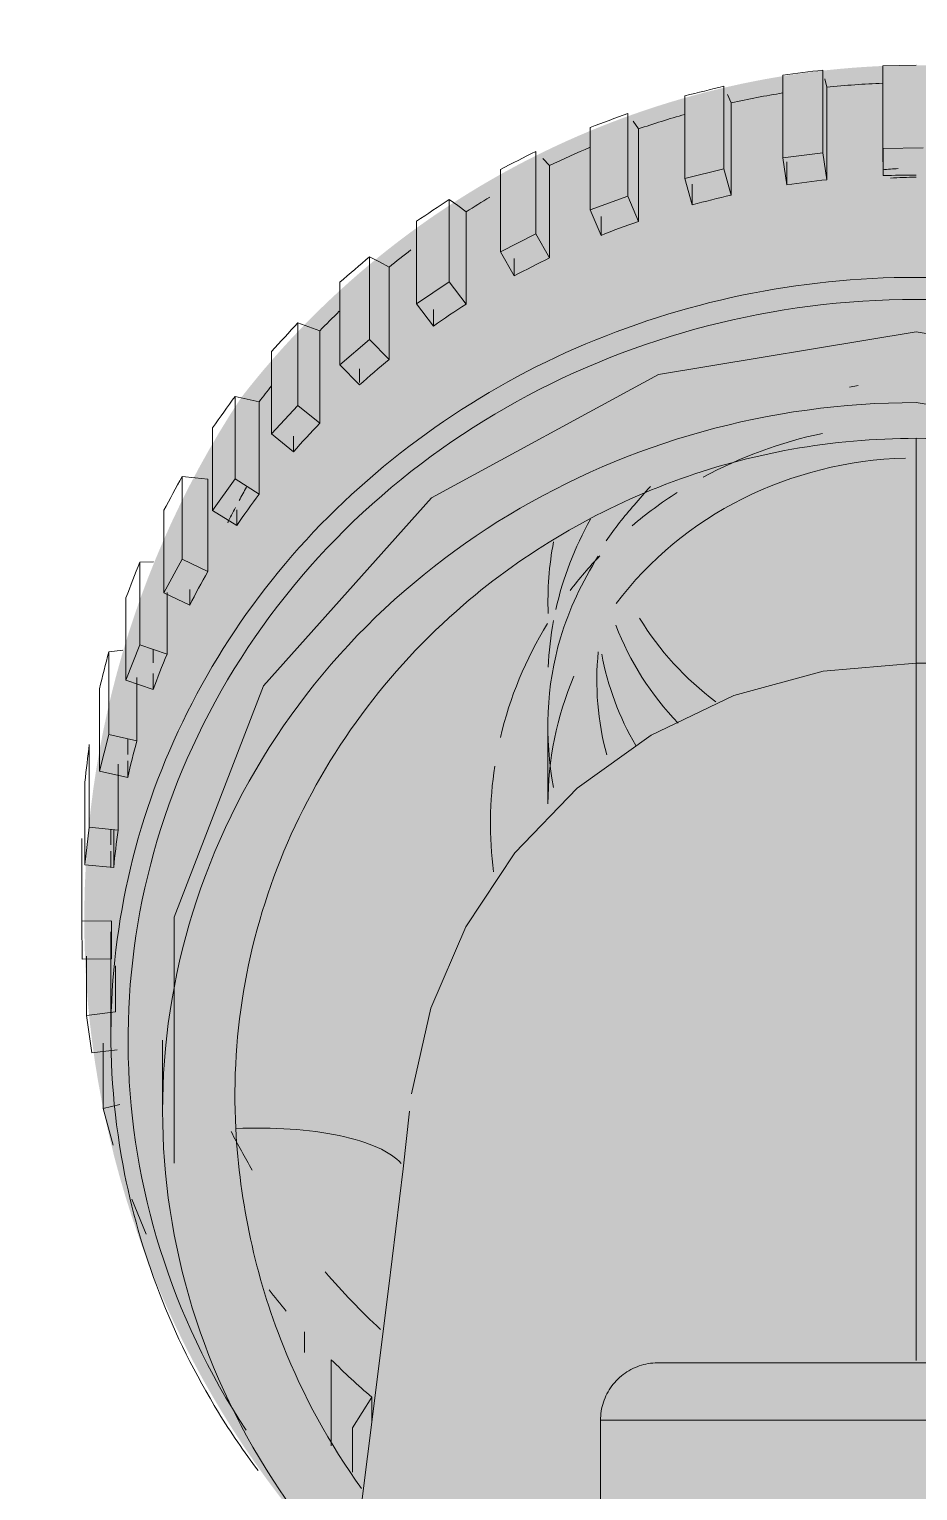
# Model space of a CAD drawing. Extents: x 100 to 738, y -85 to 470.
# Drawn here: x 621.86195 to 621.8774, y 455.07214 to 455.09755 of the extents above; entities that cross this region are included whole.
import ezdxf

# ---------------------------------------------------------------- set-up
doc = ezdxf.new("R2010")
doc.units = 0
doc.layers.get('0').update_dxf_attribs({"linetype": 'CONTINUOUS'})
for name, color, linetype in [('0704-MOB-HTC', 251, 'CONTINUOUS'), ('ARQ-CON', 10, 'CONTINUOUS'), ('ARQ-MOB-HTC', 251, 'CONTINUOUS'), ('ARQ-SAN', 2, 'CONTINUOUS')]:
    doc.layers.add(name, color=color, linetype=linetype)
doc.layers.add('ARQ-HATCH-8 C', color=40, linetype='CONTINUOUS', true_color=0xfedb00)

# ---------------------------------------------------------------- blocks, each defined once
blk = doc.blocks.new('Tanque2')
at = {"layer": 'ARQ-MOB-HTC', "lineweight": 30}
h = blk.add_hatch(color=254, dxfattribs=at)
edge = h.paths.add_edge_path(flags=0)
edge.add_arc((0.1657322945246938, 0.0019122379161264), 0.014210996039828, 0, 360)
edge = h.paths.add_edge_path(flags=16)
edge.add_arc((0.1657322945246938, 0.0019122379161264), 0.0282819319788897, 0, 360)
edge = h.paths.add_edge_path()
edge.add_line((0.5011282043306718, -0.3150751603292831), (0, -0.315))
edge.add_line((0, -0.315), (0, 0.315))
edge.add_line((0, 0.315), (0.5020157262185388, 0.3149999999999999))
edge.add_arc((0.4983393634325262, 0.2768657823961228), 0.0383110192450453, 11.607215104782085, 84.49336762836782, ccw=False)
edge.add_arc((-1.775304780598271, 0.0271540433410626), 2.325463322596798, -0.6690483666727118, 6.355450288232419, ccw=False)
edge.add_arc((-1.775304780598265, -0.02715404334106), 2.325463322596792, -6.3554502882324755, 0.6690483666725981, ccw=False)
edge.add_arc((0.4983393634325252, -0.2768657823961225), 0.0383110192450459, 274.17452409468905, 348.39278489521934, ccw=False)
edge = h.paths.add_edge_path(flags=16)
edge.add_arc((-1.975304780598269, -0.0271540433410607), 2.294242668513294, 354.565787845626, 360.6690483666727)
edge.add_arc((-1.955304780598269, -0.0271540433410607), 2.294242668513294, 354.5423391737921, 360.6690483666727)
edge.add_arc((-1.935304780598269, -0.0271540433410607), 2.294242668513294, 354.5188900376467, 360.6690483666727)
edge.add_arc((-1.915304780598269, -0.0271540433410607), 2.294242668513294, 354.4954404332343, 360.6690483666727)
edge.add_arc((-1.895304780598269, -0.0271540433410607), 2.294242668513294, 354.4719903565988, 360.6690483666727)
edge.add_arc((-1.875304780598269, -0.0271540433410607), 2.294242668513294, 354.4485398037831, 360.6690483666727)
edge.add_arc((-1.855304780598269, -0.0271540433410607), 2.294242668513294, 354.4250887708297, 360.6690483666727)
edge.add_arc((-1.835304780598269, -0.0271540433410607), 2.294242668513294, 354.4016372537803, 360.6690483666727)
edge.add_arc((-1.815304780598269, -0.0271540433410608), 2.294242668513294, 354.3781852486757, 360.6690483666727)
edge.add_arc((-1.775304780598272, -0.02715404334106), 2.294242668513298, -5.8095359252595244, 0.6690483666725981, ccw=False)
edge.add_arc((0.4796859690376485, -0.2512631037923714), 0.0286430283321556, 267.62133732746645, 343.53456754539326, ccw=False)
edge.add_line((0.4784971810810467, -0.2798814520191804), (0.0736423847264416, -0.2608759720336975))
edge.add_arc((0.0796023391156143, -0.234697193973818), 0.0268486401337097, 203.5101793272402, 257.1744413180955, ccw=False)
edge.add_line((0.0549824256206561, -0.245407438440226), (0.0549824256206561, 0.2239869495074101))
edge.add_arc((0.0796023391156143, 0.2346971939738179), 0.0268486401337097, 82.54987443588328, 203.5101793272395, ccw=False)
edge.add_line((0.0830836174765786, 0.2613191807141595), (0.4784971810810468, 0.2798814520191803))
edge.add_arc((0.4796859690376486, 0.2512631037923713), 0.0286430283321555, 16.465432454606628, 92.3786626725335, ccw=False)
edge.add_arc((-1.775304780598261, 0.0271540433410603), 2.294242668513286, -0.6690483666725981, 5.8095359252595244, ccw=False)
edge.add_arc((-1.975304780598269, 0.0271540433410608), 2.294242668513294, 359.3309516333274, 365.4342121543741)
edge.add_arc((-1.955304780598269, 0.0271540433410608), 2.294242668513294, 359.3309516333274, 365.4576608262079)
edge.add_arc((-1.935304780598269, 0.0271540433410608), 2.294242668513294, 359.3309516333274, 365.4811099623533)
edge.add_arc((-1.915304780598269, 0.0271540433410608), 2.294242668513294, 359.3309516333274, 365.5045595667658)
edge.add_arc((-1.895304780598269, 0.0271540433410608), 2.294242668513294, 359.3309516333274, 365.5280096434013)
edge.add_arc((-1.875304780598269, 0.0271540433410608), 2.294242668513294, 359.3309516333274, 365.5514601962169)
edge.add_arc((-1.855304780598269, 0.0271540433410608), 2.294242668513294, 359.3309516333274, 365.5749112291703)
edge.add_arc((-1.835304780598269, 0.0271540433410608), 2.294242668513294, 359.3309516333274, 365.5983627462197)
edge.add_arc((-1.815304780598269, 0.0271540433410608), 2.294242668513294, 359.3309516333274, 365.6218147513243)
blk = doc.blocks.new('3600-00-FORCAS_ARMADAS-MAT-LAY-PROPOSTO$0$1235-1022-BB-AG_PCA_RELOGIO_E_EMP-TAG-MAT-LAYOUT-PROP-TERREO$0$2911-0-age-ceilandia-centro-pe-mat-layout-proposto$0$1821-18-BRB-AGE-SEF-PE-MAT-LAYOUT-PROPOSTA$0$ARQ_BRB_AGE_TOR_O FEMININO1')
at = {"layer": '0704-MOB-HTC'}
h = blk.add_hatch(color=255, dxfattribs=at)
h.dxf.hatch_style = 1
edge = h.paths.add_edge_path()
edge.add_line((-0.0250104413045493, -2.377e-13), (0.0250104413043652, -2.377e-13))
edge.add_line((0.0250104413043652, -2.377e-13), (0.0250104413043652, -0.0050356620103268))
edge.add_line((0.0250104413043652, -0.0050356620103268), (0.0240626300130319, -0.006430325994957))
edge.add_line((0.0240626300130319, -0.006430325994957), (0.0138757180156658, -0.010463625659141))
edge.add_line((0.0138757180156658, -0.010463625659141), (0.0117997772703049, -0.010463625659141))
edge.add_line((0.0117997772703049, -0.010463625659141), (0.0117997772703049, -0.0492314481000718))
edge.add_line((0.0117997772703049, -0.0492314481000718), (0.031916547148417, -0.0492314480998615))
edge.add_line((0.031916547148417, -0.0492314480998615), (0.0329109929776852, -0.0500773593193487))
edge.add_line((0.0329109929776852, -0.0500773593193487), (0.0329165471483271, -0.0591298774299355))
edge.add_line((0.0329165471483271, -0.0591298774299355), (0.031916547148417, -0.0602036409086007))
edge.add_line((0.031916547148417, -0.0602036409086007), (0.011666786647683, -0.0602036409088115))
edge.add_line((0.011666786647683, -0.0602036409088115), (0.0150834495269621, -0.0602036409088115))
edge.add_line((0.0150834495269621, -0.0602036409088115), (0.0099211931560318, -0.0839748078420904))
edge.add_arc((-0.0020110344113661, -0.0953310367476027), 0.0164724615548061, -33.4349410014114, 43.58317938271949, ccw=False)
edge.add_arc((-5.88698938437e-05, -0.0952648142042918), 0.0149227572498623, 216.9840700347336, 322.21886588877555, ccw=False)
edge.add_arc((0.0020594904139056, -0.0954295339104705), 0.0165755512910747, 136.2786843385037, 212.118288451413, ccw=False)
edge.add_line((-0.0099198273860462, -0.0839733196295309), (-0.0116670699109954, -0.0601926512846082))
edge.add_line((-0.0116670699109954, -0.0601926512846082), (-0.0319165471481192, -0.0602036409088128))
edge.add_line((-0.0319165471481192, -0.0602036409088128), (-0.0329019968782013, -0.0593736080517114))
edge.add_line((-0.0329019968782013, -0.0593736080517114), (-0.0329113523192892, -0.0501316346494429))
edge.add_line((-0.0329113523192892, -0.0501316346494429), (-0.0319165471481192, -0.0492314481000718))
edge.add_line((-0.0319165471481192, -0.0492314481000718), (-0.0117997772703049, -0.0492314481000718))
edge.add_line((-0.0117997772703049, -0.0492314481000718), (-0.0117997772703049, -0.010463625659141))
edge.add_line((-0.0117997772703049, -0.010463625659141), (-0.0138757180157579, -0.0104636256593515))
edge.add_line((-0.0138757180157579, -0.0104636256593515), (-0.0240626300131233, -0.0064303259947463))
edge.add_line((-0.0240626300131233, -0.0064303259947463), (-0.0249875469721802, -0.0052950053477229))
edge.add_line((-0.0249875469721802, -0.0052950053477229), (-0.0250104413045493, -2.377e-13))
at = {"layer": 'ARQ-HATCH-8 C'}
h = blk.add_hatch(dxfattribs=at)
h.set_pattern_fill('ANGLE', color=256)
h.set_pattern_definition([(0, (0, 0), (0, 6.985), [5.08, -1.905]), (90, (0, 0), (-6.985, 4e-16), [5.08, -1.905])])
edge = h.paths.add_edge_path()
edge.add_line((-0.0250104413045493, -2.377e-13), (0.0250104413043652, -2.377e-13))
edge.add_line((0.0250104413043652, -2.377e-13), (0.0250104413043652, -0.0050356620103268))
edge.add_line((0.0250104413043652, -0.0050356620103268), (0.0240626300130319, -0.006430325994957))
edge.add_line((0.0240626300130319, -0.006430325994957), (0.0138757180156658, -0.010463625659141))
edge.add_line((0.0138757180156658, -0.010463625659141), (0.0117997772703049, -0.010463625659141))
edge.add_line((0.0117997772703049, -0.010463625659141), (0.0117997772703049, -0.0492314481000718))
edge.add_line((0.0117997772703049, -0.0492314481000718), (0.031916547148417, -0.0492314480998615))
edge.add_line((0.031916547148417, -0.0492314480998615), (0.0329109929776852, -0.0500773593193487))
edge.add_line((0.0329109929776852, -0.0500773593193487), (0.0329165471483271, -0.0591298774299355))
edge.add_line((0.0329165471483271, -0.0591298774299355), (0.031916547148417, -0.0602036409086007))
edge.add_line((0.031916547148417, -0.0602036409086007), (0.011666786647683, -0.0602036409088115))
edge.add_line((0.011666786647683, -0.0602036409088115), (0.0150834495269621, -0.0602036409088115))
edge.add_line((0.0150834495269621, -0.0602036409088115), (0.0099211931560318, -0.0839748078420904))
edge.add_arc((0.0435753996288173, -0.0912833107128317), 0.0344386385840746, 167.7476289535256, 202.4006094277824)
edge.add_arc((-0.0001565576342671, -0.1093088669612614), 0.0128625745518012, -203.1976735042732, 22.400609427782513, ccw=False)
edge.add_arc((-0.0432962174904524, -0.0908212585621205), 0.0340716551406882, 336.8023264957267, 371.59464629419)
edge.add_line((-0.0099198273860462, -0.0839733196295309), (-0.0116670699109954, -0.0601926512846082))
edge.add_line((-0.0116670699109954, -0.0601926512846082), (-0.0319165471481192, -0.0602036409088128))
edge.add_line((-0.0319165471481192, -0.0602036409088128), (-0.0329019968782013, -0.0593736080517114))
edge.add_line((-0.0329019968782013, -0.0593736080517114), (-0.0329113523192892, -0.0501316346494429))
edge.add_line((-0.0329113523192892, -0.0501316346494429), (-0.0319165471481192, -0.0492314481000718))
edge.add_line((-0.0319165471481192, -0.0492314481000718), (-0.0117997772703049, -0.0492314481000718))
edge.add_line((-0.0117997772703049, -0.0492314481000718), (-0.0117997772703049, -0.010463625659141))
edge.add_line((-0.0117997772703049, -0.010463625659141), (-0.0138757180157579, -0.0104636256593515))
edge.add_line((-0.0138757180157579, -0.0104636256593515), (-0.0240626300131233, -0.0064303259947463))
edge.add_line((-0.0240626300131233, -0.0064303259947463), (-0.0249875469721802, -0.0052950053477229))
edge.add_line((-0.0249875469721802, -0.0052950053477229), (-0.0250104413045493, -2.377e-13))
at = {"lineweight": 9}
for p, q in [((0.0054860964042792, -0.0866340916527103), (0.005486096404277, -0.0654091065963302)), ((0.009795362057295, -0.0857337435884609), (0.0097953778528025, -0.0865062347887979)), ((0.0094634897774869, -0.0870363661494902), (0.0094635203681089, -0.0865890259069261)), ((-0.0054860964043696, -0.0866340916524992), (0, -0.0866340916524992)), ((0.0054860964043696, -0.0866340916524992), (0, -0.0866340916524992)), ((-0.0044860964043696, -0.0876340916524992), (0.0044860964043696, -0.0876340916524992)), ((0.0044860964043696, -0.0876340916524992), (0.0031721491885863, -0.0876340916524992)), ((0.0106343284364218, -0.088174925178875), (0.0106343584815665, -0.0878100004226422)), ((0.0136364969612519, -0.0904796191921348), (0.0133825511278542, -0.0898676034437041)), ((0.0139575282001516, -0.0914164422942447), (0.0141313851766894, -0.0920526934373299)), ((0.0130998081477932, -0.0932431860337121), (0.0130999375768869, -0.0920145423264288)), ((0.0141313851766894, -0.09205269343733), (0.0138406608042363, -0.0921228369213834)), ((0.0141313928506054, -0.0931899072152763), (0.0141313851766894, -0.09205269343733)), ((0.0143303260639213, -0.0930189734045971), (0.0138882660634647, -0.0930736617776442)), ((0.0144215758103307, -0.0936702430700177), (0.0143303260639213, -0.0930189734045971)), ((0.0139997051832247, -0.0951247504744948), (0.0139999456530375, -0.0933462469353559)), ((0.0139211290088788, -0.0945359338274784), (0.0139212343872445, -0.093732141575074)), ((0.0139212348814471, -0.0937321415257505), (0.0144215758103307, -0.0936702430700177)), ((0.0144215758103307, -0.0936702430700177), (0.0144215794632253, -0.0947016330976603)), ((0.013990913372169, -0.0946569495777614), (0.0139908237134507, -0.0953138033189098)), ((0.01449554462425, -0.0946519836050018), (0.0139909138688453, -0.094656949561267)), ((0.01449554462425, -0.0946519836050016), (0.0145028653591064, -0.0953088373723946)), ((0.0145028653591064, -0.0953088373723946), (0.0139982342668081, -0.0953138033319752)), ((0.0145028657668329, -0.0967437708591973), (0.0145028653591064, -0.0953088373723946)), ((0.0139491789615907, -0.0962397796583722), (0.0139490920912494, -0.0969006517495919)), ((0.0144507906380588, -0.096291818226444), (0.0139491794567854, -0.0962397796980644)), ((0.0139980695875553, -0.0965241436271936), (0.013998108161383, -0.0962397796598795)), ((0.0143740763182035, -0.0969447407879639), (0.0144507906380588, -0.096291818226444)), ((0.0144507963569931, -0.0977266268269776), (0.0144507906380588, -0.096291818226444)), ((0.0139980178259659, -0.0969057274422975), (0.0139980545528431, -0.0966349787111131)), ((0.0138724648030758, -0.0968927022249494), (0.0143740763182035, -0.0969447407879639)), ((0.0143740763182035, -0.0969447407879638), (0.0143740720456189, -0.0983796740746503)), ((0.0063998179165037, -0.098677803072553), (0.0063999897992884, -0.0973469296316741)), ((0.013705386298819, -0.0978064343406015), (0.0137053498983576, -0.0980988351439276)), ((0.0141967123809864, -0.0979147237460132), (0.0137053867853591, -0.0978064344358927)), ((0.0141967123809864, -0.0979147237460131), (0.0140370742375951, -0.0985542567385743)), ((0.0141967242817641, -0.0993495333633991), (0.0141967123809864, -0.0979147237460131)), ((0.0137053365150153, -0.0982063406546624), (0.0137053023056942, -0.0984811334273826)), ((0.014037074237595, -0.0985542567385744), (0.0135457483183603, -0.0984459673571301)), ((0.0140370653465889, -0.0999891892980598), (0.014037074237595, -0.0985542567385744)), ((0.0132630668145738, -0.0993342201412476), (0.013263034302042, -0.0996151905444095)), ((0.013736990256911, -0.0994971918641912), (0.0132630672854115, -0.0993342202907799)), ((0.0134967406989588, -0.1001140708768474), (0.013736990256911, -0.0994971918641912)), ((0.0137370081671457, -0.1009320031886116), (0.0137369902569111, -0.0994971918641911)), ((0.0132630129234831, -0.0997999375400974), (0.0132629858737583, -0.1000336877880088)), ((0.0130228174208609, -0.099951099198004), (0.0134967406989588, -0.1001140708768476)), ((0.0140370653465889, -0.0999891892980598), (0.0137912959224141, -0.1000213340198973)), ((0.0134967406989588, -0.1001140708768474), (0.0134967273183201, -0.1015490021925806)), ((0.0126286276615406, -0.1008010066088483), (0.012628598799409, -0.1010752301778503)), ((0.013078283486137, -0.1010163000300031), (0.0126286281098558, -0.1008010068104558)), ((0.013078283486137, -0.101016300030003), (0.0127609026044236, -0.101601588801869)), ((0.0130783071463933, -0.1024511137269133), (0.013078283486137, -0.101016300030003)), ((0.0127609026044235, -0.1016015888018691), (0.0123112469445805, -0.1013862954465535)), ((0.012760884927975, -0.1030365183753148), (0.0127609026044235, -0.101601588801869)), ((0.0134967273183201, -0.1015490021925807), (0.0132596626015371, -0.101553793961869)), ((0.0118112589038656, -0.1021855468896883), (0.0118112335760688, -0.1024571833929251)), ((0.0122301336444831, -0.1024500434814144), (0.0118112593231642, -0.1021855471404395)), ((0.0118402188014173, -0.1029952633462295), (0.0122301336444832, -0.1024500434814143)), ((0.0122301627120351, -0.1038848601819033), (0.0122301336444832, -0.1024500434814142)), ((0.0114213442246153, -0.102730766843931), (0.0118402188014173, -0.1029952633462295)), ((0.0118402188014173, -0.1029952633462294), (0.0118401970852078, -0.1044301907040904)), ((0.0108228003954523, -0.103467785494473), (0.0108227785924575, -0.1037408020447284)), ((0.011204826450541, -0.1037776539912663), (0.0108228007796608, -0.1034677857907526)), ((0.011204826450541, -0.1037776539912662), (0.0107480256858927, -0.1042749066935558)), ((0.0112048605043359, -0.1052124742829152), (0.011204826450541, -0.1037776539912662)), ((0.0107480256858926, -0.1042749066935559), (0.0103659997914668, -0.10396503831172)), ((0.0107480002444882, -0.105709831394628), (0.0107480256858927, -0.1042749066935559)), ((0.0010041240900256, -0.1046182538060669), (0.0011578975037279, -0.1045916713187262)), ((0.0100172138031564, -0.1049799007016113), (0.009677570618966, -0.1046291491451996)), ((0.0096775674678411, -0.1046721479677456), (0.0096775520924376, -0.1049076148431097)), ((0.0091605006471546, -0.105071231053749), (0.009500144020415, -0.1054219828054143)), ((0.0095001440204151, -0.1054219828054142), (0.0100172138031564, -0.1049799007016112)), ((0.0100172523499143, -0.1064147251199824), (0.0100172138031564, -0.1049799007016112)), ((0.0095001440204151, -0.1054219828054142), (0.0095001152223425, -0.1068569044469779)), ((0.0083921575650013, -0.1056528141313048), (0.0083921432129501, -0.1059412154499936)), ((0.0086844986469802, -0.1060393686887704), (0.0083921578629222, -0.105652814505146)), ((0.0081146497654157, -0.1064198759216867), (0.0078223088279136, -0.1060333215351673)), ((0.0086844986469801, -0.1060393686887703), (0.0081146497654158, -0.1064198759216866)), ((0.0086845411283391, -0.1074741977096489), (0.0086844986469801, -0.1060393686887703)), ((0.0081146180278241, -0.1078547941453403), (0.0081146497654157, -0.1064198759216868)), ((0.0069851818703417, -0.106523953365912), (0.006985171702399, -0.1068275873230756)), ((0.0072259857823753, -0.1069407112240082), (0.0069851821183151, -0.1065239537706612)), ((0.0063708084610768, -0.1068373735874482), (0.00661161224319, -0.1072541312451088)), ((0.00661161224319, -0.1072541312451088), (0.0072259857823753, -0.1069407112240083)), ((0.0072260315829795, -0.1083755452565107), (0.0072259857823753, -0.1069407112240082)), ((0.0054770236717429, -0.1072299477994656), (0.0054770182334384, -0.107555493041398)), ((0.0056628022292816, -0.1076708720757505), (0.0054770238661768, -0.1072299482292856)), ((0.00661161224319, -0.1072541312451088), (0.0066115780258084, -0.10868904574196)), ((0.0050128034274192, -0.1079126643235784), (0.0048270249801071, -0.1074717402772569)), ((0.0056628022292816, -0.1076708720757505), (0.0050128034274192, -0.1079126643235784)), ((0.0056628506856947, -0.1091057114563984), (0.0056628022292816, -0.1076708720757505)), ((0.0032133205650212, -0.1079272326151053), (0.003341382569249, -0.1083859360972644)), ((0.0038895291064258, -0.1077605708925263), (0.0038895292261393, -0.1081170015608573)), ((0.0040175911956521, -0.1082192746332258), (0.0038895292445038, -0.1077605713411912)), ((0.0050127672258972, -0.1093475748387189), (0.0050128034274192, -0.1079126643235784)), ((0.0016215607282148, -0.1086670910749044), (0.0015530702198221, -0.108197252660045)), ((0.0022456935209597, -0.1081081364120912), (0.0022457004780673, -0.1085083328935845)), ((0.002314184083428, -0.1085779751120166), (0.0022456936006817, -0.1081081368730892)), ((0.0005693283772097, -0.1082676097685095), (0.0005693445877005, -0.1087417776221784)), ((0.0005772552831466, -0.1087417776222874), (0.0005693283974208, -0.1082676102351568)), ((0.003341382569249, -0.1083859360972644), (0.0033413449079772, -0.1098208424334624)), ((0.003341382569249, -0.1083859360972644), (0.0040175911956522, -0.1082192746332258)), ((0.0040176416059677, -0.109654119621071), (0.0040175911956522, -0.1082192746332258)), ((0.0064911218897541, -0.1085668887865315), (0.0063706651114103, -0.1084447302581592)), ((0.0016215221527287, -0.1101019930954614), (0.0016215607282148, -0.1086670910749045)), ((0.002314184083428, -0.1085779751120165), (0.0016215607282149, -0.1086670910749044)), ((0.0023142357174364, -0.1100128258848889), (0.002314184083428, -0.1085779751120165)), ((-0.0001217499326095, -0.1087520566377628), (0.0005772552831466, -0.1087417776222876)), ((0.0005773073929131, -0.110176634274219), (0.0005772552831466, -0.1087417776222875)), ((0.0049198355471827, -0.1092133292140938), (0.0048269033730247, -0.1090790819520803)), ((0.0032772838683202, -0.1096777029852183), (0.0032132224872411, -0.1095345618521869)), ((0.001587259722433, -0.1099532835062782), (0.0015529971096802, -0.1098045722026409))]:
    blk.add_line(p, q, dxfattribs=at)
at = {"lineweight": 9, "flags": 128}
for points in [[(0.0116670844418682, -0.0601920507899478), (0.0116203089046621, -0.0620125498562433), (0.0110386198455503, -0.0713921549467649), (0.0104178626574899, -0.0783454391270215), (0.0098994041469672, -0.0830886912301882), (0.0091736509421785, -0.0889216136233166), (0.0089154417967408, -0.0910045996106009), (0.0088058787708612, -0.0920096403686461)], [(-0.0099198273860462, -0.0839733196295309), (-0.0113454264385223, -0.0858592730925385), (-0.0129011736845231, -0.0898770863794421), (-0.0129006030160623, -0.0941526021518494), (-0.0113437832750586, -0.0981700485929569), (-0.0084185195800042, -0.10144478577623), (-0.0044776976763719, -0.1035817696329573), (0, -0.1043232075050385)], [(0.0101666634702513, -0.0861915176766589), (0.0101665771006414, -0.0868828739707468), (0.010166476701225, -0.0876866602370963)], [(0.0097953778528024, -0.0865062347887978), (0.0096294344258537, -0.0867713000507827), (0.0094634901134596, -0.0870363658053924)], [(0.0054860964042792, -0.0866340916527103), (0.0054852965109399, -0.0866740809868966), (0.0054828981105829, -0.0867140063466796), (0.0054789050401314, -0.0867538038599993), (0.0054733236876524, -0.0867934098593242), (0.0054661629821218, -0.0868327609835048), (0.0054574343791324, -0.0868717942791372), (0.0054471518425894, -0.0869104473012742), (0.005435331822362, -0.0869486582133267), (0.0054219932279569, -0.0869863658859848), (0.0054071573982821, -0.0870235099950188), (0.0053908480675004, -0.0870600311177759), (0.0053730913270591, -0.0870958708282517), (0.0053539155839589, -0.0871309717905538), (0.0053333515152928, -0.087165277850631), (0.0053114320191901, -0.0871987341261046), (0.0052881921621631, -0.0872312870940723), (0.0052636691230295, -0.0872628846767284), (0.0052379021334201, -0.0872934763246819), (0.0052109324150219, -0.0873230130978207), (0.0051828031136276, -0.0873514477436095), (0.0051535592301197, -0.087378734772681), (0.0051232475484773, -0.0874048305316088), (0.0050919165609243, -0.0874296932727463), (0.0050596163903502, -0.0874532832210113), (0.0050263987101479, -0.087475562637518), (0.0049923166615106, -0.0874964958799535), (0.0049574247684528, -0.087516049459595), (0.0049217788505575, -0.0875341920948871), (0.0048854359336867, -0.0875508947614818), (0.0048484541587568, -0.0875661307386769), (0.004810892688716, -0.0875798756521595), (0.0047728116139099, -0.0875921075129994), (0.00473427185593, -0.0876028067528289), (0.0046953350701683, -0.0876119562551455), (0.0046560635471812, -0.0876195413826985), (0.004616520113018, -0.087625550000902), (0.0045767680287439, -0.087629972497248), (0.0045368708892135, -0.0876328017966849), (0.0044968925213379, -0.0876340333729397), (0.0044860964042772, -0.08763409165271)], [(-4.84324220065e-05, -0.08763409165271), (0.0001309918719146, -0.08763409165271), (0.0003102066067856, -0.08763409165271), (0.0004889250772564, -0.08763409165271), (0.0006668613719047, -0.08763409165271), (0.0008437308306132, -0.08763409165271), (0.0010192504999779, -0.08763409165271), (0.0011931395859727, -0.08763409165271), (0.0013651199031507, -0.08763409165271), (0.0015349163196941, -0.08763409165271), (0.0017022571975582, -0.08763409165271), (0.0018668748270353, -0.08763409165271), (0.0020285058550322, -0.08763409165271), (0.002186891706386, -0.08763409165271), (0.0023417789975218, -0.08763409165271), (0.0024929199418169, -0.08763409165271), (0.0026400727459957, -0.08763409165271), (0.0027830019969684, -0.08763409165271), (0.0029214790384201, -0.08763409165271), (0.0030552823366268, -0.08763409165271), (0.0031841978348541, -0.08763409165271), (0.0033080192958054, -0.08763409165271), (0.0034265486315516, -0.08763409165271), (0.0035395962204503, -0.08763409165271), (0.0036469812104668, -0.08763409165271), (0.0037485318085319, -0.08763409165271), (0.0038440855553431, -0.08763409165271), (0.0039334895852962, -0.08763409165271), (0.0040166008710071, -0.08763409165271), (0.0040932864521589, -0.08763409165271), (0.0041634236481726, -0.08763409165271), (0.0042269002545001, -0.08763409165271), (0.0042836147221103, -0.08763409165271), (0.004333476319955, -0.08763409165271), (0.0043764052801108, -0.08763409165271), (0.0044123329254031, -0.08763409165271), (0.0044412017792631, -0.08763409165271), (0.0044629656576785, -0.08763409165271), (0.0044775897430925, -0.08763409165271), (0.0044850506400849, -0.08763409165271), (0.0044860964042772, -0.08763409165271)], [(0.0044860964042772, -0.08763409165271), (0.0044825080056467, -0.08763409165271), (0.0044717485504215, -0.08763409165271), (0.0044538352514416, -0.08763409165271), (0.0044287967661554, -0.08763409165271), (0.0043966731508056, -0.08763409165271), (0.0043575157963213, -0.08763409165271), (0.0043113873461177, -0.08763409165271), (0.0042583615958699, -0.08763409165271), (0.0041985233754723, -0.08763409165271), (0.0041319684133114, -0.08763409165271), (0.0040588031831295, -0.08763409165271), (0.0039791447336826, -0.08763409165271), (0.0038931205015045, -0.08763409165271)], [(-0.0129012085262334, -0.0911066169245189), (-0.0129006467449182, -0.0953803129713328), (-0.0113439190394902, -0.0993982282349056), (-0.0084176206980022, -0.1026739791827083), (-0.0044792748365764, -0.1048097447753814), (0, -0.1055517293389851)], [(0, -0.1055517293389851), (0.0044800234538241, -0.1048094887823348), (0.0084220633283521, -0.1026704765877317), (0.0113444611926545, -0.0993973460104421), (0.0129012085262343, -0.0953773180592393), (0.0129008873941027, -0.0911049044073353)], [(0, -0.0997950488858024), (0.0016125634704172, -0.0996531322129295), (0.0031671929966169, -0.0992325127859556), (0.0046074070572326, -0.0985441944632263), (0.0058905381684672, -0.0976233136531214), (0.0069745039698747, -0.0964992673923584), (0.0078291813757137, -0.0952108474381758), (0.0084357709076689, -0.093799946300319), (0.0087721296862085, -0.0923064069588399)], [(0.0138723062312338, -0.0980362773320674), (0.0138723532029867, -0.0976964700156443), (0.0138724643106045, -0.0968927021620903)], [(0.0135455953049686, -0.0995448426070217), (0.0135456362688007, -0.0992497225677426), (0.0135457478374873, -0.0984459672391323)], [(0.0130226696398061, -0.1010235880996964), (0.0130227065536848, -0.1007548418560634), (0.013022816958552, -0.0999510990265638)], [(0.0123110312608669, -0.1029937562830895), (0.0123111388782984, -0.1021900257639006), (0.0123112465075323, -0.1013862952241806)], [(0.0114211372756225, -0.1043382038359831), (0.0114212405402239, -0.1035344852144373), (0.0114213438191585, -0.1027307665738331)], [(0.012760884927975, -0.1030365183753149), (0.0125359589128212, -0.1030151379581549), (0.012311031697933, -0.1029937565054963)], [(0.0103658046104183, -0.1055724525971107), (0.0103659020086205, -0.1047687453060975), (0.0103659994234746, -0.103965037997793)], [(0.0118401970852077, -0.1044301907040905), (0.0116306679419335, -0.1043841979884868), (0.0114211376810956, -0.1043382041061095)], [(0.0091603200990184, -0.1066786241075944), (0.009160410201108, -0.1058749274117343), (0.0091605003219576, -0.1050712307005755)], [(0.0107480002444882, -0.105709831394628), (0.0105569031210587, -0.1056411427967483), (0.010365804978425, -0.1055724529110485)], [(0.0078221455657065, -0.1076406951488231), (0.0078222270476756, -0.1068370081548634), (0.0078223085502223, -0.1060333211478228)], [(0.0095001152223424, -0.1068569044469781), (0.0093302182763257, -0.1067677651523405), (0.0091603204242281, -0.1066786244608183)], [(0.0063706648852387, -0.1084447298422526), (0.0063707365490259, -0.1076410515122349), (0.0063708082349136, -0.1068373731715617)], [(0.0048269032016596, -0.1090790815136493), (0.0048269639935612, -0.1082754106803121), (0.004827024808748, -0.107471739838849)], [(0.008114618027824, -0.1078547941453403), (0.0079683823255327, -0.1077477455869614), (0.0078221458434084, -0.1076406955361956)], [(0.0032132223731648, -0.109534561397569), (0.0032132713999783, -0.1087308967817603), (0.0032133204509486, -0.1079272321605285)], [(0.0015529970545451, -0.1098045717384467), (0.0015530335972805, -0.1090009119684771), (0.0015530701646882, -0.1081972521958739)], [(0.000577307392913, -0.110176634274219), (0.0002886657585589, -0.110182292560687), (0, -0.1101859857149513)]]:
    blk.add_lwpolyline(points, dxfattribs=at)
at = {"lineweight": 9}
for centre, major_axis, ratio, start_param, end_param in [((0, -0.0920133237724932), (0.0130999376411603, 0), 0.9396902932538038, 4.712388980384683, 6.994741476945892), ((0, -0.0932419674918717), (0.0136999601366529, 0), 0.9396902932527995, 2.587211200349566, 4.712388980384689), ((0, -0.0932419674918716), (0.0136999601366527, 0), 0.9396902932527972, 4.71238898038469, 6.837800284425711), ((8.8434e-12, -0.0967303094486608), (-0.0139994878610958, 1.6425791951e-06), 0.9396763471523903, 3.899715904456423, 3.970194246845691), ((0, -0.0970042024983787), (0.0131994514477318, 0), 0.9396902932528023, 0.6791429730301648, 0.7875732605554241), ((-3.296e-13, -0.0967303094549306), (-0.0139994878506746, 1.8311832953e-06), 0.9396780971923059, 3.779300817974051, 3.814539987137004), ((0, -0.0970042024983787), (0.0131994514477318, 0), 0.9396902932528025, 0.4459524209860059, 0.5068794607291688), ((-3.849091e-10, -0.0951230875266312), (0.0139997056810492, 7.0923758e-08), 0.9396335345568743, 6.283053499934752, 6.318622711470254), ((0, -0.0970041883335076), (0.0073999972166259, 0), 0.9396902932528043, 6.138905831562183, 6.403921328025787), ((-3.89536e-10, -0.0951230874831604), (-0.013999705655507, 7.432154719e-07), 0.9396338733833156, 3.006715643851545, 3.056656986109688), ((0, -0.0973461997632951), (0.0063999898465112, 0), 0.9396902932538463, 5.904919813343535, 6.283063945831131), ((0.0144124338041815, -0.0930934986503861), (0.0014967546861594, 0.014427557995587), 0.037532085389953, 4.341154728702655, 4.389362295309738), ((-3.998209e-10, -0.0951230874375346), (-0.0139997055952624, 1.5466035177e-06), 0.9396350274159811, 2.886341854036169, 2.936283196272057), ((0, -0.0994891379639324), (0.0055498967736344, 0), 0.9396902932528043, 6.186403600228972, 6.533316060940995), ((0, -0.100857258916141), (0.0055498603590372, 0), 0.9396902932528053, 0.1745329251994326, 0.4991174852181599), ((0, -0.0970041883335076), (0.0073999972166259, 0), 0.9396902932528025, 5.759586531581284, 6.06622437464623), ((0, -0.1022253231381768), (0.005549898931204, 0), 0.9396902932528041, 0.3468282021602465, 0.7295295649173738), ((0, -0.1031829857926574), (0.0055499308290381, 0), 0.9396902932528046, 0.5235987755982912, 0.8929685153686495), ((-4.118912e-10, -0.0951230873880088), (-0.0139997055009549, 2.3276181139e-06), 0.9396369799383448, 2.765966566126153, 2.815907908314806), ((0.0141168939899173, -0.0947097090278202), (0.0031220038460275, 0.0141650214365042), 0.0781021384346438, 4.347730259566272, 4.395937822047772), ((0, -0.0994891685540154), (0.0063999368549428, 0), 0.9396902932528032, 6.108652381980147, 6.244399235288548), ((0, -0.0973461997632951), (0.0063999898465112, 0), 0.939690293253847, 4.740965050410141, 5.665252713912292), ((0, -0.0994891685540154), (0.0063999368549428, 0), 0.939690293252802, 5.797005549052331, 6.075764242997416), ((0, -0.100857240401064), (0.006399970689263, 0), 0.9396902932528051, 6.108652381980148, 6.316023415905359), ((-3.971719e-10, -0.0951230873454762), (-0.0139997053483941, 3.0749593798e-06), 0.939639702667503, 2.645589021533651, 2.6955303637528), ((0, -0.0970041883335076), (0.0073999972166259, 0), 0.9396902932528021, 5.550101018610527, 5.66091585810358), ((0.0136168665076877, -0.0962808498440743), (0.0047168465510382, 0.013716637121333), 0.1175408573128122, 4.358925399051268, 4.407132957523099), ((0, -0.0970041883335076), (0.0073999972166259, 0), 0.9396902932528018, 5.308235821184536, 5.442848634898624), ((-3.8713e-10, -0.0951230872996015), (-0.0139997051795076, 3.7778127383e-06), 0.9396431561638618, 2.525208494310137, 2.575149836518043), ((0, -0.0970042024983787), (0.0131994514477318, 0), 0.939690293252805, 5.824233525211923, 5.847791154416842), ((0, -0.0970042024983787), (0.0131994514477318, 0), 0.9396902932528051, 5.792320167992732, 5.81335510479472), ((0.0129195944156432, -0.0977841626290208), (0.0062639564548672, 0.0130827236577424), 0.1552769597133074, 4.374680381959317, 4.42288793659614), ((0, -0.0970041883335076), (0.0073999972166259, 0), 0.9396902932528032, 4.933714014581143, 5.235987755982987), ((-3.934573e-10, -0.0951230872366821), (-0.0139997050223102, 4.4260049309e-06), 0.9396472904024351, 2.404824301471623, 2.454765643562737), ((0.0120351779220955, -0.099197871423371), (0.0077443956739841, 0.0122645495586393), 0.1907638262629254, 4.394897192843039, 4.443104743875222), ((3.0652e-12, -0.0967303095263648), (-0.0139994878424732, 1.8612281234e-06), 0.939702160069088, 2.499002700437874, 2.525076240075494), ((-3.550948e-10, -0.0951230872058146), (-0.0139997048078833, 5.0101508973e-06), 0.939652045497471, 2.284435812699748, 2.334377154853656), ((0.0109764280807134, -0.1005014982102582), (0.0091373671561708, 0.0112651405085363), 0.223487418480837, 4.419426730615473, 4.467634278325613), ((-3.309552e-10, -0.0951230871594983), (-0.0139997046257017, 5.5217895579e-06), 0.9396573525699135, 2.164042459921123, 2.213983802038975), ((3.1774e-12, -0.0967303095292405), (-0.0139994878651548, 1.6771114742e-06), 0.9397039422785912, 2.369397050688299, 2.404636190337209), ((0.0097586812182914, -0.1016761595456265), (0.0104202591741147, 0.0100902474737187), 0.2529737247884938, 4.448054026843568, 4.496261571561577), ((-2.689849e-10, -0.0951230871691943), (-0.0139997043941215, 5.9535062378e-06), 0.9396631347451416, 2.043643744916504, 2.093585087229716), ((1.19211e-11, -0.0967303095163476), (-0.0139994878739958, 1.4688358074e-06), 0.9397055281822607, 2.248955385153457, 2.284194523028571), ((-2.303989e-10, -0.0951230871505626), (-0.0139997042315051, 6.299040406e-06), 0.9396693082665185, 1.923239247241938, 1.973180589595953), ((6.208e-13, -0.0967303095021015), (-0.0139994879138422, 1.2391358698e-06), 0.939706892282756, 2.128512284882989, 2.163751421155572), ((0.0083995767831744, -0.1027048400899082), (0.011569064968476, 0.0087493802084613), 0.2787956267171947, 4.4804832989706, 4.52869084105999), ((-2.039083e-10, -0.0951230870933295), (-0.013999704151412, 6.5533766479e-06), 0.9396757837086354, 1.80282862987802, 1.852769972102192), ((-1.664905e-10, -0.0951230870252355), (-0.0139997041266901, 6.712817923e-06), 0.9396824672726641, 1.68241164397773, 1.732352986020319), ((0, -0.102225401984269), (-0.0063999090281485, 1e-16), 0.9396902932528043, 1.570796326794909, 1.640507683691412), ((-1.151137e-10, -0.0951230870207794), (-0.0139997040845105, 6.7750398566e-06), 0.9396892621450708, 1.571251089755612, 1.611929475182349), ((0, -0.1031829857926574), (0.0055499308290381, 0), 0.9396902932528041, 4.768070274405548, 4.817086390718936), ((-7.559e-12, -0.0967303094903412), (-0.013999487952796, 9.914564264e-07), 0.9397080155303053, 1.987365392079779, 2.043307115492546), ((0.0069188018322665, -0.1035726390824623), (0.0125592336209322, 0.0072567615753951), 0.30057908585414, 4.516325240441689, 4.564532780304686), ((-2.0794e-12, -0.0967303095159675), (-0.0139994879578308, 7.293843054e-07), 0.9397088812105582, 1.861959757671158, 1.922861846361154), ((0.0053378058578173, -0.1042669861833432), (0.0133669499514785, 0.0056320158267664), 0.3180085619070802, 4.555089383057664, 4.603296921136465), ((4.992e-12, -0.0967303095222973), (-0.0139994879371101, 4.568401216e-07), 0.9397094803116438, 1.736910339789654, 1.802415876321075), ((0.0036794900848052, -0.1047778235569672), (0.0139707523556538, 0.0039003901579586), 0.3308315834052186, 4.596184341643327, 4.644391878405663), ((2.418e-13, -0.0967303095193849), (-0.0139994879661269, 1.776026987e-07), 0.9397097985994175, 1.612057427749649, 1.681969458215424), ((0.0019678757395453, -0.1050977515638802), (0.0143532944324891, 0.0020923457974062), 0.3388624048282681, 4.638928022167453, 4.687135558100848)]:
    blk.add_ellipse(centre, major_axis=major_axis, ratio=ratio, start_param=start_param, end_param=end_param, dxfattribs=at)
for points, knots in [([(0.0096407213493696, -0.0854501165237297), (0.0101985506426355, -0.0862244468897535), (0.0112870883149642, -0.0882150107071287), (0.0117590031898491, -0.0904151059587682), (0.0118273502978905, -0.0917043229783944)], [-0.3835841601757373, -0.3835841601757373, -0.3835841601757373, -0.3835841601757373, -0.2222222222222222, 0, 0, 0, 0]), ([(-0.0114418028917795, -0.0857642613958487), (-0.0116848151222938, -0.0860879265145148), (-0.012791401776167, -0.0877124436831829), (-0.0142123379643865, -0.0913765379054218), (-0.0139595853003951, -0.0968578010597549), (-0.0110709940040231, -0.1020727987990211), (-0.0061076845982087, -0.1056518329526094), (-0.0020363721946031, -0.1065001886645916), (0, -0.1065001890627127)], [0.3045821488308698, 0.3045821488308698, 0.3045821488308698, 0.3045821488308698, 0.3333333333333333, 0.4444444444444445, 0.5833333333333333, 0.7222222222222223, 0.861111111111111, 1, 1, 1, 1]), ([(0.0114394923606499, -0.0857612259079842), (0.0116840469699369, -0.0860867378075824), (0.0127920821070818, -0.0877132387694055), (0.0142128584663371, -0.0913798775702515), (0.0139585785674571, -0.0968611220003881), (0.0110689373960826, -0.1020752992828321), (0.0061033728671459, -0.1056536770078871), (0.0020341772683951, -0.106500188489472), (0, -0.1065001885956755)], [0.3044126050815155, 0.3044126050815155, 0.3044126050815155, 0.3044126050815155, 0.3333333333333333, 0.4444444444444445, 0.5833333333333333, 0.7222222222222223, 0.861111111111111, 1, 1, 1, 1]), ([(0, -0.0876733959414571), (0, -0.0880252780284064), (0, -0.0894325367911346), (0, -0.0917158627295647), (0, -0.0942986611069833), (0, -0.0965185952369278), (0, -0.0983769135895536), (0, -0.0993668989244855), (0, -0.0997950488858024)], [0.4082822103687544, 0.4082822103687544, 0.4082822103687544, 0.4082822103687544, 0.4444444444444445, 0.5555555555555556, 0.6666666666666666, 0.7777777777777778, 0.888888888888889, 1, 1, 1, 1]), ([(0, -0.1037021641075013), (-0.0009106687403905, -0.1037021641075013), (-0.0026921443948127, -0.1035049178770401), (-0.0052647218095439, -0.1026208271869972), (-0.0075221117846017, -0.1012162535971731), (-0.0097824966513407, -0.0989984178233359), (-0.0115327456888382, -0.0957799498663488), (-0.0118989355058633, -0.0930685921788813), (-0.0118273505788422, -0.091704322886544)], [-1, -1, -1, -1, -0.861111111111111, -0.7222222222222223, -0.5833333333333333, -0.4444444444444445, -0.2222222222222222, 0, 0, 0, 0]), ([(0.0118273505788293, -0.0917043228865235), (0.0119168317423492, -0.0934096595021974), (0.0112952052629398, -0.0968091779534486), (0.0083599041051557, -0.1008064282465352), (0.0043158393811551, -0.1031890197950298), (0.0014570699846379, -0.1037021641075013), (0, -0.1037021641075013)], [-1, -1, -1, -1, -0.7222222222222223, -0.4444444444444445, -0.2222222222222222, 0, 0, 0, 0]), ([(0, -0.0997950488858025), (-0.0010867327656654, -0.0997950488883122), (-0.0032422681502201, -0.0994125469451735), (-0.0055612882944942, -0.0980336721380568), (-0.0070130161637133, -0.0965268855582609), (-0.0078706813397225, -0.0952315516830628), (-0.0083798708310013, -0.0940496203159907), (-0.0086491470413332, -0.0930643365620129), (-0.0087387859607479, -0.0925597756049349), (-0.0087721408357817, -0.0923064395707827)], [0, 0, 0, 0, 0.2222222222222222, 0.4444444444444445, 0.5555555555555556, 0.6666666666666666, 0.7777777777777778, 0.8333333333333331, 0.888888888888889, 0.888888888888889, 0.888888888888889, 0.888888888888889]), ([(0.0063024354742691, -0.0976319546913441), (0.0064638974438037, -0.0984933239156101), (0.0064111807778715, -0.0999467801277728), (0.005805301916565, -0.1012026562103975), (0.0055254138780639, -0.1016560336843218)], [0.4444444444444445, 0.4444444444444445, 0.4444444444444445, 0.4444444444444445, 0.5833333333333333, 0.6666666666666669, 0.6666666666666669, 0.6666666666666669, 0.6666666666666669]), ([(0.0053869210591438, -0.1019232170979454), (0.0052398219393738, -0.1021390549374201), (0.0049882709725178, -0.1024480548455797), (0.0047162866910517, -0.1027571943994412), (0.0046188421087683, -0.1028627962861401)], [0.6815277360117791, 0.6815277360117791, 0.6815277360117791, 0.6815277360117791, 0.7222222222222223, 0.7438917650057963, 0.7438917650057963, 0.7438917650057963, 0.7438917650057963])]:
    blk.add_open_spline(points, degree=3, knots=knots, dxfattribs=at)
for points in [[(0.0118273502978905, -0.0917043229783946), (0.0115057667059964, -0.0917192560280399), (0.010862594573321, -0.0917133972207528), (0.0099971420217369, -0.0915981168877843), (0.0093198206885295, -0.0913883381087811), (0.009040067895572, -0.0911998434312491), (0.0089503525249854, -0.0910982710672359)], [(0, -0.1037021641075013), (0, -0.1033944136554768), (-1.6e-15, -0.1027418645505564), (5.6e-15, -0.1017561751655454), (-2.07e-14, -0.1008683147477089), (7.73e-14, -0.1001725849684488), (-1.666e-13, -0.099886215186483), (-3.349e-13, -0.0997950488857108)]]:
    blk.add_open_spline(points, degree=3, dxfattribs=at)
blk = doc.blocks.new('BASE ARQ')
at = {"layer": 'ARQ-CON', "rotation": 180.0000000000006}
blk.add_blockref('3600-00-FORCAS_ARMADAS-MAT-LAY-PROPOSTO$0$1235-1022-BB-AG_PCA_RELOGIO_E_EMP-TAG-MAT-LAYOUT-PROP-TERREO$0$2911-0-age-ceilandia-centro-pe-mat-layout-proposto$0$1821-18-BRB-AGE-SEF-PE-MAT-LAYOUT-PROPOSTA$0$ARQ_BRB_AGE_TOR_O FEMININO1', (731.6090504469793, 476.9009612048103), dxfattribs=at)
at = {"layer": 'ARQ-SAN', "rotation": 89.99999999999999}
blk.add_blockref('Tanque2', (731.6090504469793, 476.9009612048106), dxfattribs=at)

msp = doc.modelspace()

# ---------------------------------------------------------------- block references
msp.add_blockref('BASE ARQ', (-109.7316768029128, -21.91422645717643))

doc.saveas('drawing.dxf')
